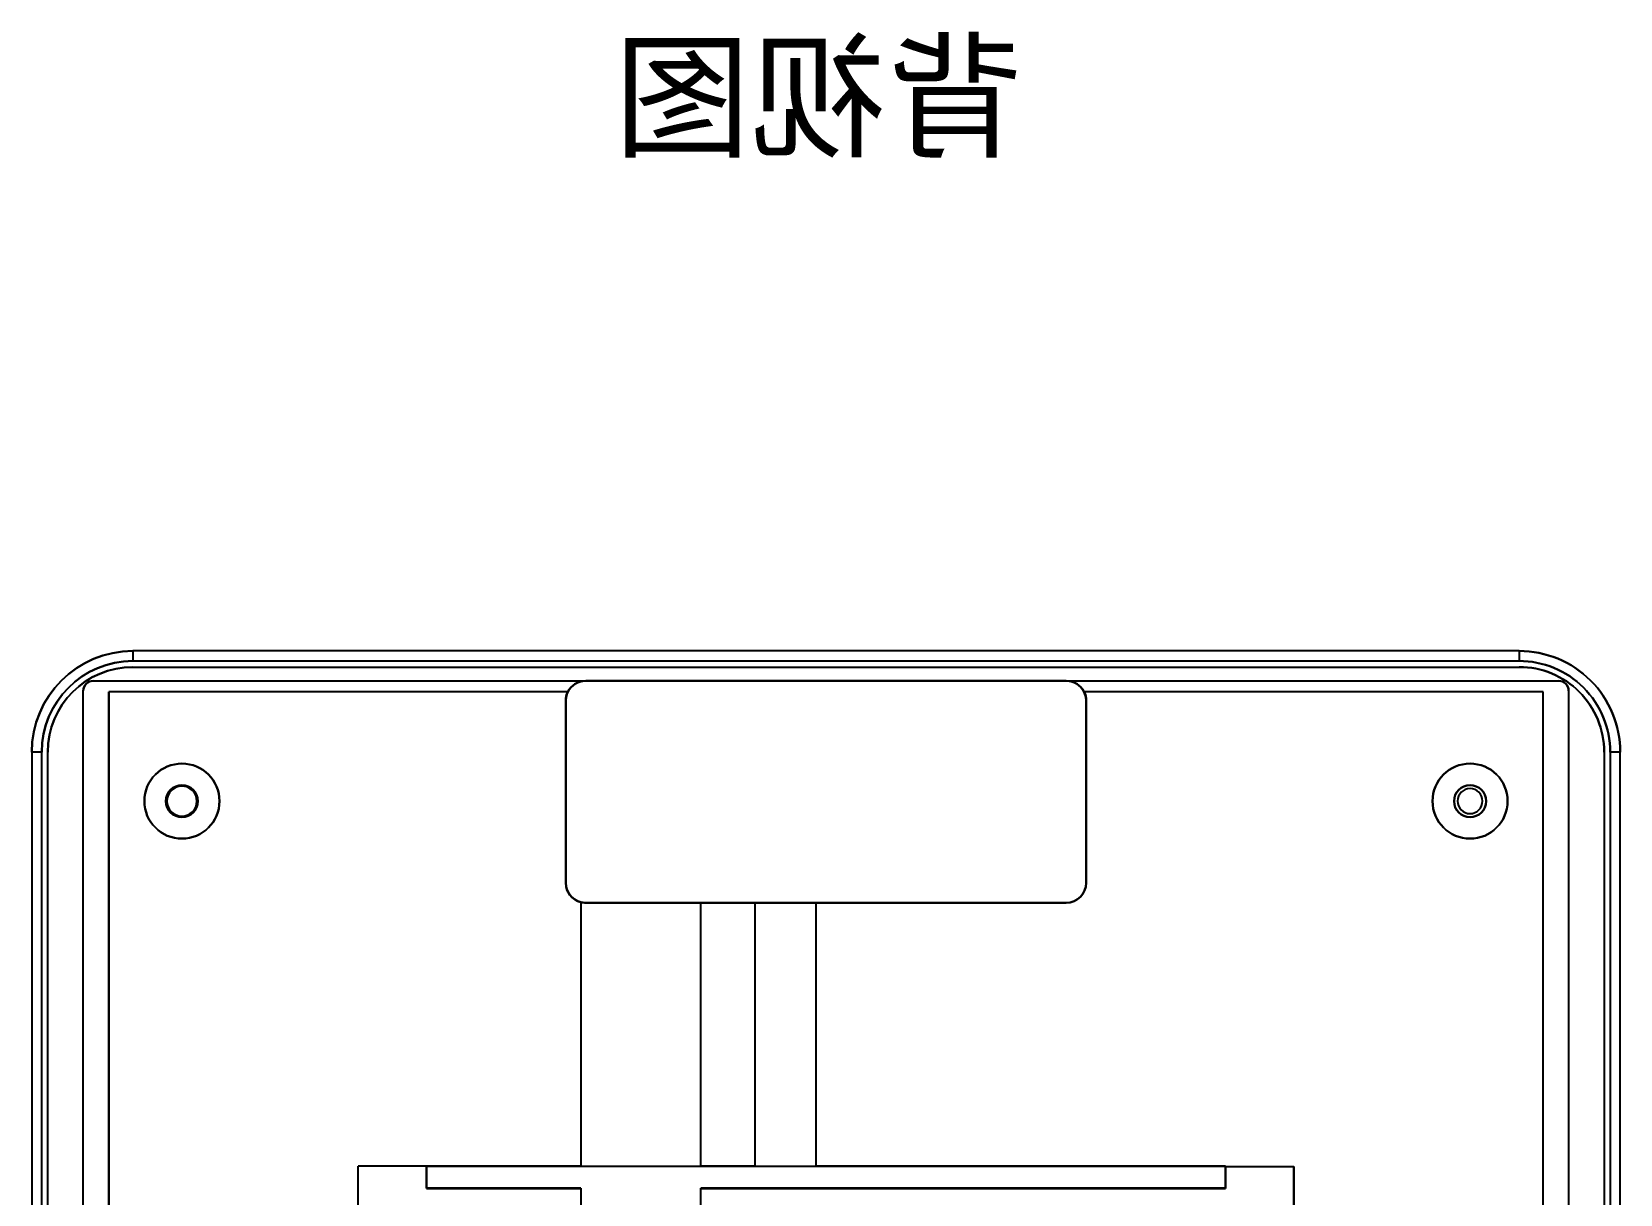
# Model space of a CAD drawing. Header units: millimetres. Extents: x 2932 to 3377, y 2153 to 2458.
# Drawn here: x 2931.5 to 3090.2, y 2341.9 to 2458 of the extents above; entities that cross this region are included whole.
import ezdxf

# ---------------------------------------------------------------- set-up
doc = ezdxf.new("R2010")
doc.units = ezdxf.units.MM
doc.layers.add('Layer 230', color=7, linetype='Continuous')
doc.styles.get("Standard").update_dxf_attribs({"font": 'romans.shx'})

msp = doc.modelspace()

# ---------------------------------------------------------------- linework, layer by layer
at = {"extrusion": (0, 0, -1)}
for p, q in [((2964.146700510411, 2206.320758087884, -0.3000000000000008), (2964.146700510411, 2344.691331080026, -0.3000000000000008)), ((2970.996456692692, 2344.691331080026, -2.799999999999999), (2964.146700510411, 2344.691331080026, -2.799999999999999)), ((2998.406042970411, 2344.666886541382, -2.1), (2986.406039970411, 2344.666886541382, -2.1)), ((3050.796944328131, 2344.666886541382, -2.1), (3057.646700510412, 2344.666886541382, -2.1)), ((3057.646700510411, 2333.336362353786, -0.300000000000001), (3057.646700510411, 2344.666886541382, -0.300000000000001)), ((3057.646700510411, 2344.666886541382, -0.300000000000001), (3057.646700510411, 2206.320758087884, -0.300000000000001))]:
    msp.add_line(p, q, dxfattribs=at)
for centre, radius in [((-2946.54670051041, 2381.156044583951, 1.3), 1.5), ((-3075.246700510409, 2381.156044583951, 1.3), 1.25)]:
    msp.add_circle(centre, radius, dxfattribs=at)
at = {"layer": 'Layer 230', "color": 7, "extrusion": (-1.224646799147353e-16, 1, 0)}
for p, q in [((3080.146313929807, 2396.156044583955, 3.200000000000001), (2941.646700510411, 2396.156044583955, 3.200000000000001)), ((3080.146313929807, 2396.156044583955, -2.8), (2941.646700510411, 2396.156044583955, -2.8)), ((2941.646700510411, 2396.156044583955, -2.8), (2941.646700510411, 2396.156044583955, 3.200000000000001)), ((3080.146313929807, 2396.156044583955, -2.8), (3080.146313929807, 2396.156044583955, 3.200000000000001)), ((3034.896700510411, 2371.003001663034, -0.300000000000001), (2986.896700510411, 2371.003001663034, -0.300000000000001)), ((2986.896700510411, 2371.003001663034, -2.1), (2998.406042970411, 2371.003001663034, -2.1)), ((2986.896700510411, 2371.003001663034, -2.1), (2986.896700510411, 2371.003001663034, -0.300000000000001)), ((2998.406042970411, 2371.003001663034, -2.8), (3003.806042970411, 2371.003001663034, -2.8)), ((2998.406042970411, 2371.003001663034, -2.8), (2998.406042970411, 2371.003001663034, -2.1)), ((3003.806042970411, 2371.003001663034, -2.6), (3009.906042970411, 2371.003001663034, -2.6)), ((3003.806042970411, 2371.003001663034, -2.6), (3003.806042970411, 2371.003001663034, -2.8)), ((3009.906042970411, 2371.003001663034, -2.8), (3034.896700510411, 2371.003001663034, -2.8)), ((3009.906042970411, 2371.003001663034, -2.8), (3009.906042970411, 2371.003001663034, -2.6)), ((3034.896700510411, 2371.003001663034, -0.300000000000001), (3034.896700510411, 2371.003001663034, -2.8))]:
    msp.add_line(p, q, dxfattribs=at)
at = {"layer": 'Layer 230', "color": 7, "extrusion": (-8.659560562354951e-17, 0.707106781186549, 0.707106781186546)}
for p, q in [((3080.146313929807, 2396.156044583955, 3.200000000000001), (2941.646700510411, 2396.156044583955, 3.200000000000001)), ((2941.646700510411, 2396.156044583955, 3.200000000000001), (2941.646700510411, 2395.156044583955, 4.2)), ((2941.646700510411, 2395.156044583955, 4.2), (3080.147011946479, 2395.156044728342, 4.199999986045063)), ((3080.146313929807, 2396.156044583955, 3.200000000000001), (3080.147011946479, 2395.156044728342, 4.199999986045063))]:
    msp.add_line(p, q, dxfattribs=at)
at = {"layer": 'Layer 230', "color": 7, "extrusion": (0, 0, -1)}
for p, q in [((3080.146313929807, 2396.156044583955, -2.8), (2941.646700510411, 2396.156044583955, -2.8)), ((3034.896700510411, 2393.176044583955, -2.8), (2986.896700510411, 2393.176044583955, -2.8)), ((2984.896700510411, 2391.176044583955, -2.8), (2984.896700510411, 2373.003001663034, -2.8)), ((3036.896700510411, 2373.003001663034, -2.8), (3036.896700510411, 2391.176044583955, -2.8)), ((2931.546700510411, 2386.056044583956, -2.8), (2931.546700510411, 2163.456044583955, -2.8)), ((3090.246700510411, 2163.456430791658, -2.8), (3090.246700510411, 2386.05565837621, -2.8)), ((2986.406039970411, 2371.064122544965, -2.8), (2986.406039970411, 2344.691331080026, -2.8)), ((2986.406039970411, 2371.064122544965, -2.1), (2986.406039970411, 2344.666886541382, -2.1)), ((2986.896700510411, 2371.003001663034, -2.1), (2998.406042970411, 2371.003001663034, -2.1)), ((2998.406042970411, 2344.691331080026, -2.8), (2998.406042970411, 2371.003001663034, -2.8)), ((2998.406042970411, 2371.003001663034, -2.8), (3003.806042970411, 2371.003001663034, -2.8)), ((2998.406042970411, 2344.666886541382, -2.1), (2998.406042970411, 2371.003001663034, -2.1)), ((3003.806042970411, 2344.691331080026, -2.8), (3003.806042970411, 2371.003001663034, -2.8)), ((3003.806042970411, 2344.684346926128, -2.6), (3003.806042970411, 2371.003001663034, -2.6)), ((3003.806042970411, 2371.003001663034, -2.6), (3009.906042970411, 2371.003001663034, -2.6)), ((3009.906042970411, 2344.691331080026, -2.8), (3009.906042970411, 2371.003001663034, -2.8)), ((3009.906042970411, 2371.003001663034, -2.8), (3034.896700510411, 2371.003001663034, -2.8)), ((3009.906042970411, 2344.684346926128, -2.6), (3009.906042970411, 2371.003001663034, -2.6)), ((2986.406039970411, 2344.691331080026, -2.8), (2970.996456692692, 2344.691331080026, -2.8)), ((2970.996456692692, 2344.691331080026, -2.8), (2970.996456692692, 2342.456288401675, -2.8)), ((2986.406039970411, 2344.666886541382, -2.1), (2970.996456692692, 2344.666886541382, -2.1)), ((2970.996456692692, 2342.480732940319, -2.1), (2970.996456692692, 2344.666886541382, -2.1)), ((3003.806042970411, 2344.691331080026, -2.8), (2998.406042970411, 2344.691331080026, -2.8)), ((3050.796944328131, 2344.666886541382, -2.1), (2998.406042970411, 2344.666886541382, -2.1)), ((3003.806042970411, 2344.684346926128, -2.6), (3009.906042970411, 2344.684346926128, -2.6)), ((3050.796944328131, 2344.691331080026, -2.8), (3009.906042970411, 2344.691331080026, -2.8)), ((3050.796944328131, 2344.691331080026, -2.8), (3050.796944328131, 2342.456288401675, -2.8)), ((3050.796944328131, 2342.480732940319, -2.1), (3050.796944328131, 2344.666886541382, -2.1)), ((2986.406039970411, 2342.480732940319, -2.1), (2970.996456692692, 2342.480732940319, -2.1)), ((2970.996456692692, 2342.456288401675, -2.8), (2986.406039970411, 2342.456288401675, -2.8)), ((2986.406039970411, 2342.480732940319, -2.1), (2986.406039970411, 2339.606070554139, -2.1)), ((2986.406039970411, 2342.456288401675, -2.8), (2986.406039970411, 2339.606070554139, -2.8)), ((3050.796944328131, 2342.480732940319, -2.1), (2998.406042970411, 2342.480732940319, -2.1)), ((2998.406042970411, 2339.606070554139, -2.1), (2998.406042970411, 2342.480732940319, -2.1)), ((2998.406042970411, 2339.606070554139, -2.8), (2998.406042970411, 2342.456288401675, -2.8)), ((2998.406042970411, 2342.456288401675, -2.8), (3050.796944328131, 2342.456288401675, -2.8))]:
    msp.add_line(p, q, dxfattribs=at)
at = {"layer": 'Layer 230', "color": 7}
for p, q in [((2941.646700510411, 2396.156044583955, 3.200000000000001), (2941.646700510411, 2395.156044583955, 4.2)), ((2941.646700510411, 2396.156044583955, -2.8), (2941.646700510411, 2396.156044583955, 3.200000000000001)), ((2941.646700510411, 2395.156044583955, 4.2), (3080.147011946479, 2395.156044728342, 4.199999986045063)), ((3080.146313929807, 2396.156044583955, 3.200000000000001), (3080.147011946479, 2395.156044728342, 4.199999986045063)), ((3080.146313929807, 2396.156044583955, -2.8), (3080.146313929807, 2396.156044583955, 3.200000000000001)), ((2941.646700510411, 2394.556044583956, 4.2), (3080.14689642298, 2394.556044583956, 4.2)), ((2941.646700510411, 2394.556044583956, 3.200000000000001), (3080.14689642298, 2394.556044583956, 3.200000000000001)), ((2941.646700510411, 2394.556044583956, 4.2), (2941.646700510411, 2394.556044583956, 3.200000000000001)), ((3080.14689642298, 2394.556044583956, 4.2), (3080.14689642298, 2394.556044583956, 3.200000000000001)), ((2936.696700510412, 2277.706044583955, 2.4), (2936.696700510412, 2392.176044583955, 2.4)), ((2936.696700510412, 2276.756044583955, 3.200000000000001), (2936.696700510412, 2392.176044583955, 3.200000000000001)), ((2936.696700510412, 2392.176044583955, 3.200000000000001), (2936.696700510412, 2392.176044583955, 2.4)), ((2937.696700510412, 2393.176044583955, 2.4), (2986.896700510411, 2393.176044583955, 2.4)), ((2937.696700510412, 2393.176044583955, 3.200000000000001), (3084.096700510412, 2393.176044583955, 3.200000000000001)), ((2937.696700510412, 2393.176044583955, 3.200000000000001), (2937.696700510412, 2393.176044583955, 2.4)), ((2939.246700510411, 2277.706044583955, 2.4), (2939.246700510411, 2392.076044583956, 2.4)), ((2985.110643400462, 2392.076044583956, 2.4), (2939.246700510411, 2392.076044583956, 2.4)), ((2985.110643400462, 2392.076044583956, -0.300000000000001), (2939.246700510411, 2392.076044583956, -0.300000000000001)), ((2939.246700510411, 2392.076044583956, -0.300000000000001), (2939.246700510411, 2277.706044583955, -0.300000000000001)), ((2985.110643400462, 2392.076044583956, -0.300000000000001), (2985.110643400462, 2392.076044583956, 2.4)), ((2986.896700510411, 2393.176044583955, 2.4), (2986.896700510411, 2393.176044583955, -2.8)), ((3034.896700510411, 2393.176044583955, 2.4), (3084.096700510412, 2393.176044583955, 2.4)), ((3034.896700510411, 2393.176044583955, -2.8), (3034.896700510411, 2393.176044583955, 2.4)), ((3082.546700510411, 2392.076044583956, 2.4), (3036.68275762036, 2392.076044583956, 2.4)), ((3082.546700510411, 2392.076044583956, -0.300000000000001), (3036.68275762036, 2392.076044583956, -0.300000000000001)), ((3036.68275762036, 2392.076044583956, 2.4), (3036.68275762036, 2392.076044583956, -0.300000000000001)), ((3082.546700510411, 2163.076044583956, 2.4), (3082.546700510411, 2392.076044583956, 2.4)), ((3082.546700510411, 2163.076044583956, -0.300000000000001), (3082.546700510411, 2392.076044583956, -0.300000000000001)), ((3084.096700510412, 2393.176044583955, 3.200000000000001), (3084.096700510412, 2393.176044583955, 2.4)), ((3085.096700510412, 2392.176044583955, 2.4), (3085.096700510411, 2162.076044583956, 2.4)), ((3085.096700510412, 2392.176044583955, 3.200000000000001), (3085.096700510411, 2162.076044583956, 3.200000000000001)), ((3085.096700510412, 2392.176044583955, 3.200000000000001), (3085.096700510412, 2392.176044583955, 2.4)), ((2984.896700510411, 2373.003001663034, -0.300000000000001), (2984.896700510411, 2391.176044583955, -0.300000000000001)), ((2984.896700510411, 2391.176044583955, -2.8), (2984.896700510411, 2391.176044583955, -0.300000000000001)), ((3036.896700510411, 2391.176044583955, -0.300000000000001), (3036.896700510411, 2373.003001663034, -0.300000000000001)), ((3036.896700510411, 2391.176044583955, -0.300000000000001), (3036.896700510411, 2391.176044583955, -2.8)), ((2932.546700510411, 2386.056044583956, 4.2), (2931.546700510411, 2386.056044583956, 3.200000000000001)), ((2931.546700510411, 2386.056044583956, -2.8), (2931.546700510411, 2386.056044583956, 3.200000000000001)), ((2932.546700510411, 2163.456044583955, 4.2), (2932.546700510411, 2386.056044583956, 4.2)), ((2933.146700510411, 2163.456044583955, 4.2), (2933.146700510411, 2386.056044583956, 4.2)), ((2933.146700510411, 2163.456044583955, 3.200000000000001), (2933.146700510411, 2386.056044583956, 3.200000000000001)), ((2933.146700510411, 2386.056044583956, 4.2), (2933.146700510411, 2386.056044583956, 3.200000000000001)), ((3088.646700510411, 2386.056240838589, 4.2), (3088.646700510411, 2163.455848329305, 4.2)), ((3088.646700510411, 2386.056240838589, 3.200000000000001), (3088.646700510411, 2163.455848329305, 3.200000000000001)), ((3088.646700510411, 2386.056240838589, 4.2), (3088.646700510411, 2386.056240838589, 3.200000000000001)), ((3089.246700400284, 2386.055658376428, 4.199999984512098), (3089.246700654783, 2163.455732811905, 4.199999986046572)), ((3090.246700510411, 2386.05565837621, 3.200000000000001), (3089.246700400284, 2386.055658376428, 4.199999984512098)), ((3090.246700510411, 2386.05565837621, -2.8), (3090.246700510411, 2386.05565837621, 3.200000000000001)), ((2984.896700510411, 2373.003001663034, -0.300000000000001), (2984.896700510411, 2373.003001663034, -2.8)), ((3036.896700510411, 2373.003001663034, -2.8), (3036.896700510411, 2373.003001663034, -0.300000000000001)), ((2986.406039970411, 2371.064122544965, -2.8), (2986.406039970411, 2371.064122544965, -2.1)), ((3034.896700510411, 2371.003001663034, -0.300000000000001), (2986.896700510411, 2371.003001663034, -0.300000000000001)), ((2986.896700510411, 2371.003001663034, -2.1), (2986.896700510411, 2371.003001663034, -0.300000000000001)), ((3034.896700510411, 2371.003001663034, -0.300000000000001), (3034.896700510411, 2371.003001663034, -2.8))]:
    msp.add_line(p, q, dxfattribs=at)
at = {"layer": 'Layer 230', "color": 7, "extrusion": (1.224646799147353e-16, -1, 0)}
for p, q in [((2941.646700510411, 2394.556044583956, 3.200000000000001), (3080.14689642298, 2394.556044583956, 3.200000000000001)), ((2941.646700510411, 2394.556044583956, 4.2), (3080.14689642298, 2394.556044583956, 4.2)), ((2941.646700510411, 2394.556044583956, 4.2), (2941.646700510411, 2394.556044583956, 3.200000000000001)), ((3080.14689642298, 2394.556044583956, 4.2), (3080.14689642298, 2394.556044583956, 3.200000000000001)), ((2937.696700510412, 2393.176044583955, 2.4), (2986.896700510411, 2393.176044583955, 2.4)), ((2937.696700510412, 2393.176044583955, 3.200000000000001), (3084.096700510412, 2393.176044583955, 3.200000000000001)), ((2937.696700510412, 2393.176044583955, 3.200000000000001), (2937.696700510412, 2393.176044583955, 2.4)), ((2985.110643400462, 2392.076044583956, 2.4), (2939.246700510411, 2392.076044583956, 2.4)), ((2939.246700510411, 2392.076044583956, -0.300000000000001), (2939.246700510411, 2392.076044583956, 2.4)), ((2985.110643400462, 2392.076044583956, -0.300000000000001), (2939.246700510411, 2392.076044583956, -0.300000000000001)), ((2985.110643400462, 2392.076044583956, -0.300000000000001), (2985.110643400462, 2392.076044583956, 2.4)), ((2986.896700510411, 2393.176044583955, 2.4), (2986.896700510411, 2393.176044583955, -2.8)), ((3034.896700510411, 2393.176044583955, -2.8), (2986.896700510411, 2393.176044583955, -2.8)), ((3034.896700510411, 2393.176044583955, -2.8), (3034.896700510411, 2393.176044583955, 2.4)), ((3034.896700510411, 2393.176044583955, 2.4), (3084.096700510412, 2393.176044583955, 2.4)), ((3082.546700510411, 2392.076044583956, 2.4), (3036.68275762036, 2392.076044583956, 2.4)), ((3036.68275762036, 2392.076044583956, 2.4), (3036.68275762036, 2392.076044583956, -0.300000000000001)), ((3082.546700510411, 2392.076044583956, -0.300000000000001), (3036.68275762036, 2392.076044583956, -0.300000000000001)), ((3082.546700510411, 2392.076044583956, 2.4), (3082.546700510411, 2392.076044583956, -0.300000000000001)), ((3084.096700510412, 2393.176044583955, 3.200000000000001), (3084.096700510412, 2393.176044583955, 2.4))]:
    msp.add_line(p, q, dxfattribs=at)
at = {"layer": 'Layer 230', "color": 7, "extrusion": (1, 1.224646799147353e-16, 0)}
for p, q in [((2936.696700510412, 2277.706044583955, 2.4), (2936.696700510412, 2392.176044583955, 2.4)), ((2936.696700510412, 2392.176044583955, 3.200000000000001), (2936.696700510412, 2392.176044583955, 2.4)), ((2936.696700510412, 2276.756044583955, 3.200000000000001), (2936.696700510412, 2392.176044583955, 3.200000000000001)), ((2984.896700510411, 2373.003001663034, -0.300000000000001), (2984.896700510411, 2391.176044583955, -0.300000000000001)), ((2984.896700510411, 2391.176044583955, -2.8), (2984.896700510411, 2373.003001663034, -2.8)), ((2984.896700510411, 2391.176044583955, -2.8), (2984.896700510411, 2391.176044583955, -0.300000000000001)), ((3090.246700510411, 2163.456430791658, 3.200000000000001), (3090.246700510411, 2386.05565837621, 3.200000000000001)), ((3090.246700510411, 2163.456430791658, -2.8), (3090.246700510411, 2386.05565837621, -2.8)), ((3090.246700510411, 2386.05565837621, -2.8), (3090.246700510411, 2386.05565837621, 3.200000000000001)), ((2984.896700510411, 2373.003001663034, -0.300000000000001), (2984.896700510411, 2373.003001663034, -2.8)), ((2986.406039970411, 2371.064122544965, -2.8), (2986.406039970411, 2344.691331080026, -2.8)), ((2986.406039970411, 2371.064122544965, -2.8), (2986.406039970411, 2371.064122544965, -2.1)), ((2986.406039970411, 2371.064122544965, -2.1), (2986.406039970411, 2344.666886541382, -2.1)), ((3003.806042970411, 2344.691331080026, -2.8), (3003.806042970411, 2371.003001663034, -2.8)), ((3003.806042970411, 2371.003001663034, -2.6), (3003.806042970411, 2371.003001663034, -2.8)), ((3003.806042970411, 2344.684346926128, -2.6), (3003.806042970411, 2371.003001663034, -2.6)), ((2970.996456692692, 2344.666886541382, -2.1), (2970.996456692692, 2344.691331080026, -2.8)), ((2970.996456692692, 2344.691331080026, -2.8), (2970.996456692692, 2342.456288401675, -2.8)), ((2970.996456692692, 2342.480732940319, -2.1), (2970.996456692692, 2344.666886541382, -2.1)), ((2986.406039970411, 2344.691331080026, -2.8), (2986.406039970411, 2344.666886541382, -2.1)), ((3003.806042970411, 2344.684346926128, -2.6), (3003.806042970411, 2344.691331080026, -2.8)), ((2970.996456692692, 2342.480732940319, -2.1), (2970.996456692692, 2342.456288401675, -2.8)), ((2986.406039970411, 2342.456288401675, -2.8), (2986.406039970411, 2342.480732940319, -2.1)), ((2986.406039970411, 2342.480732940319, -2.1), (2986.406039970411, 2339.606070554139, -2.1)), ((2986.406039970411, 2342.456288401675, -2.8), (2986.406039970411, 2339.606070554139, -2.8))]:
    msp.add_line(p, q, dxfattribs=at)
at = {"layer": 'Layer 230', "color": 7, "extrusion": (1, 8.366265196802823e-17, 0)}
for p, q in [((2939.246700510411, 2277.706044583955, 2.4), (2939.246700510411, 2392.076044583956, 2.4)), ((2939.246700510411, 2392.076044583956, -0.300000000000001), (2939.246700510411, 2277.706044583955, -0.300000000000001)), ((2939.246700510411, 2392.076044583956, -0.300000000000001), (2939.246700510411, 2392.076044583956, 2.4))]:
    msp.add_line(p, q, dxfattribs=at)
at = {"layer": 'Layer 230', "color": 7, "extrusion": (-1, 1.879515436589217e-16, 0)}
for p, q in [((3082.546700510411, 2163.076044583956, -0.300000000000001), (3082.546700510411, 2392.076044583956, -0.300000000000001)), ((3082.546700510411, 2163.076044583956, 2.4), (3082.546700510411, 2392.076044583956, 2.4)), ((3082.546700510411, 2392.076044583956, 2.4), (3082.546700510411, 2392.076044583956, -0.300000000000001))]:
    msp.add_line(p, q, dxfattribs=at)
at = {"layer": 'Layer 230', "color": 7, "extrusion": (-1, 1.864669443287867e-16, 0)}
for p, q in [((3085.096700510412, 2392.176044583955, 3.200000000000001), (3085.096700510411, 2162.076044583956, 3.200000000000001)), ((3085.096700510412, 2392.176044583955, 3.200000000000001), (3085.096700510412, 2392.176044583955, 2.4)), ((3085.096700510412, 2392.176044583955, 2.4), (3085.096700510411, 2162.076044583956, 2.4))]:
    msp.add_line(p, q, dxfattribs=at)
at = {"layer": 'Layer 230', "color": 7, "extrusion": (-1, -1.224646799147353e-16, 0)}
for p, q in [((3036.896700510411, 2373.003001663034, -2.8), (3036.896700510411, 2391.176044583955, -2.8)), ((3036.896700510411, 2391.176044583955, -0.300000000000001), (3036.896700510411, 2373.003001663034, -0.300000000000001)), ((3036.896700510411, 2391.176044583955, -0.300000000000001), (3036.896700510411, 2391.176044583955, -2.8)), ((2931.546700510411, 2386.056044583956, 3.200000000000001), (2931.546700510411, 2163.456044583955, 3.200000000000001)), ((2931.546700510411, 2386.056044583956, -2.8), (2931.546700510411, 2386.056044583956, 3.200000000000001)), ((2931.546700510411, 2386.056044583956, -2.8), (2931.546700510411, 2163.456044583955, -2.8)), ((3036.896700510411, 2373.003001663034, -2.8), (3036.896700510411, 2373.003001663034, -0.300000000000001)), ((2998.406042970411, 2344.666886541382, -2.1), (2998.406042970411, 2371.003001663034, -2.1)), ((2998.406042970411, 2371.003001663034, -2.8), (2998.406042970411, 2371.003001663034, -2.1)), ((2998.406042970411, 2344.691331080026, -2.8), (2998.406042970411, 2371.003001663034, -2.8)), ((3009.906042970411, 2344.684346926128, -2.6), (3009.906042970411, 2371.003001663034, -2.6)), ((3009.906042970411, 2371.003001663034, -2.8), (3009.906042970411, 2371.003001663034, -2.6)), ((3009.906042970411, 2344.691331080026, -2.8), (3009.906042970411, 2371.003001663034, -2.8)), ((2998.406042970411, 2344.666886541382, -2.1), (2998.406042970411, 2344.691331080026, -2.8)), ((3009.906042970411, 2344.684346926128, -2.6), (3009.906042970411, 2344.691331080026, -2.8)), ((3050.796944328131, 2344.691331080026, -2.8), (3050.796944328131, 2344.666886541382, -2.1)), ((3050.796944328131, 2344.691331080026, -2.8), (3050.796944328131, 2342.456288401675, -2.8)), ((3050.796944328131, 2342.480732940319, -2.1), (3050.796944328131, 2344.666886541382, -2.1)), ((2998.406042970411, 2339.606070554139, -2.1), (2998.406042970411, 2342.480732940319, -2.1)), ((2998.406042970411, 2342.480732940319, -2.1), (2998.406042970411, 2342.456288401675, -2.8)), ((2998.406042970411, 2339.606070554139, -2.8), (2998.406042970411, 2342.456288401675, -2.8)), ((3050.796944328131, 2342.456288401675, -2.8), (3050.796944328131, 2342.480732940319, -2.1))]:
    msp.add_line(p, q, dxfattribs=at)
at = {"layer": 'Layer 230', "color": 7, "extrusion": (-0.707106781186549, -8.659560562354951e-17, 0.707106781186546)}
for p, q in [((2932.546700510411, 2386.056044583956, 4.2), (2931.546700510411, 2386.056044583956, 3.200000000000001)), ((2931.546700510411, 2386.056044583956, 3.200000000000001), (2931.546700510411, 2163.456044583955, 3.200000000000001)), ((2932.546700510411, 2163.456044583955, 4.2), (2932.546700510411, 2386.056044583956, 4.2))]:
    msp.add_line(p, q, dxfattribs=at)
at = {"layer": 'Layer 230', "color": 7, "extrusion": (1, 1.623648784637077e-16, 0)}
for p, q in [((2933.146700510411, 2163.456044583955, 3.200000000000001), (2933.146700510411, 2386.056044583956, 3.200000000000001)), ((2933.146700510411, 2386.056044583956, 4.2), (2933.146700510411, 2386.056044583956, 3.200000000000001)), ((2933.146700510411, 2163.456044583955, 4.2), (2933.146700510411, 2386.056044583956, 4.2))]:
    msp.add_line(p, q, dxfattribs=at)
at = {"layer": 'Layer 230', "color": 7, "extrusion": (-1, -4.266442352811782e-17, 0)}
for p, q in [((3088.646700510411, 2386.056240838589, 3.200000000000001), (3088.646700510411, 2163.455848329305, 3.200000000000001)), ((3088.646700510411, 2386.056240838589, 4.2), (3088.646700510411, 2163.455848329305, 4.2)), ((3088.646700510411, 2386.056240838589, 4.2), (3088.646700510411, 2386.056240838589, 3.200000000000001))]:
    msp.add_line(p, q, dxfattribs=at)
at = {"layer": 'Layer 230', "color": 7, "extrusion": (0.707106781186549, 8.659560562354951e-17, 0.707106781186546)}
for p, q in [((3090.246700510411, 2386.05565837621, 3.200000000000001), (3089.246700400284, 2386.055658376428, 4.199999984512098)), ((3089.246700400284, 2386.055658376428, 4.199999984512098), (3089.246700654783, 2163.455732811905, 4.199999986046572)), ((3090.246700510411, 2163.456430791658, 3.200000000000001), (3090.246700510411, 2386.05565837621, 3.200000000000001))]:
    msp.add_line(p, q, dxfattribs=at)
at = {"layer": 'Layer 230', "color": 7, "extrusion": (1.223900777406162e-16, -0.9993908270190958, -0.03489949670250099)}
for p, q in [((2986.406039970411, 2344.691331080026, -2.8), (2970.996456692692, 2344.691331080026, -2.8)), ((2970.996456692692, 2344.666886541382, -2.1), (2970.996456692692, 2344.691331080026, -2.8)), ((2986.406039970411, 2344.666886541382, -2.1), (2970.996456692692, 2344.666886541382, -2.1)), ((2986.406039970411, 2344.691331080026, -2.8), (2986.406039970411, 2344.666886541382, -2.1)), ((2998.406042970411, 2344.666886541382, -2.1), (2998.406042970411, 2344.691331080026, -2.8)), ((3003.806042970411, 2344.691331080026, -2.8), (2998.406042970411, 2344.691331080026, -2.8)), ((3050.796944328131, 2344.666886541382, -2.1), (2998.406042970411, 2344.666886541382, -2.1)), ((3003.806042970411, 2344.684346926128, -2.6), (3003.806042970411, 2344.691331080026, -2.8)), ((3003.806042970411, 2344.684346926128, -2.6), (3009.906042970411, 2344.684346926128, -2.6)), ((3009.906042970411, 2344.684346926128, -2.6), (3009.906042970411, 2344.691331080026, -2.8)), ((3050.796944328131, 2344.691331080026, -2.8), (3009.906042970411, 2344.691331080026, -2.8)), ((3050.796944328131, 2344.691331080026, -2.8), (3050.796944328131, 2344.666886541382, -2.1))]:
    msp.add_line(p, q, dxfattribs=at)
at = {"layer": 'Layer 230', "color": 7, "extrusion": (-1.223900777406162e-16, 0.9993908270190958, -0.03489949670250099)}
for p, q in [((2986.406039970411, 2342.480732940319, -2.1), (2970.996456692692, 2342.480732940319, -2.1)), ((2970.996456692692, 2342.480732940319, -2.1), (2970.996456692692, 2342.456288401675, -2.8)), ((2970.996456692692, 2342.456288401675, -2.8), (2986.406039970411, 2342.456288401675, -2.8)), ((2986.406039970411, 2342.456288401675, -2.8), (2986.406039970411, 2342.480732940319, -2.1)), ((3050.796944328131, 2342.480732940319, -2.1), (2998.406042970411, 2342.480732940319, -2.1)), ((2998.406042970411, 2342.480732940319, -2.1), (2998.406042970411, 2342.456288401675, -2.8)), ((2998.406042970411, 2342.456288401675, -2.8), (3050.796944328131, 2342.456288401675, -2.8)), ((3050.796944328131, 2342.456288401675, -2.8), (3050.796944328131, 2342.480732940319, -2.1))]:
    msp.add_line(p, q, dxfattribs=at)
at = {"layer": 'Layer 230', "color": 7, "extrusion": (0, 0, -1)}
for centre, radius in [((-2946.54670051041, 2381.156044583951, 2.8), 3.75), ((-2946.54670051041, 2381.156044583951, 7.3), 3.75), ((-2946.54670051041, 2381.156044583951, 7.3), 3.75), ((-3075.246700510409, 2381.156044583951, 2.8), 3.75), ((-3075.246700510409, 2381.156044583951, 7.3), 3.75), ((-3075.246700510409, 2381.156044583951, 7.3), 3.75), ((-2946.54670051041, 2381.156044583951, 1.3), 1.60000000000001), ((-2946.54670051041, 2381.156044583951, 7.3), 1.60000000000001), ((-3075.246700510409, 2381.156044583951, 7.3), 1.6), ((-3075.246700510409, 2381.156044583951, 1.3), 1.6)]:
    msp.add_circle(centre, radius, dxfattribs=at)
at = {"layer": 'Layer 230', "color": 7}
for centre, radius in [((2946.54670051041, 2381.156044583951, -2.8), 3.75), ((3075.246700510409, 2381.156044583951, -2.8), 3.75), ((2946.54670051041, 2381.156044583951, -7.3), 1.60000000000001), ((2946.54670051041, 2381.156044583951, -1.3), 1.60000000000001), ((3075.246700510409, 2381.156044583951, -7.3), 1.6), ((3075.246700510409, 2381.156044583951, -1.3), 1.6)]:
    msp.add_circle(centre, radius, dxfattribs=at)
at = {"layer": 'Layer 230', "color": 7, "extrusion": (0, 0, -1)}
for centre, radius, start, end in [((-2941.646700510411, 2386.056044583956, 2.8), 10.1, 0, 90), ((-2941.646700510411, 2386.056044583956, -4.2), 9.1, 0, 90), ((-3080.15335925308, 2386.062703326884, 2.8), 10.0933437159483, 89.96000658126327, 180.0399913036347), ((-3080.15335925308, 2386.062703326884, -4.2), 9.0933437159483, 89.96000658015267, 180.0443891679332), ((-2941.646700510411, 2386.056044583956, -3.200000000000001), 8.5, 0, 90), ((-2941.646700510411, 2386.056044583956, -4.2), 8.5, 0, 90), ((-3080.15335925308, 2386.062703326884, -3.200000000000001), 8.4933437159483, 89.95640198529837, 180.0435957088976), ((-3080.15335925308, 2386.062703326884, -4.2), 8.4933437159483, 89.95640198529837, 180.0435957088976), ((-2937.696700510412, 2392.176044583955, -3.200000000000001), 0.999999999999996, 0, 90), ((-2937.696700510412, 2392.176044583955, -2.4), 0.999999999999996, 0, 90), ((-2986.896700510411, 2391.176044583955, 2.8), 2, 0, 90), ((-2986.896700510411, 2391.176044583955, 0.300000000000001), 2, 0, 26.74368395040237), ((-2986.896700510411, 2391.176044583955, -2.4), 2, 26.7436839504024, 90), ((-3034.896700510411, 2391.176044583955, 2.8), 2, 90, 180), ((-3034.896700510411, 2391.176044583955, -2.4), 2, 90, 153.2563160495976), ((-3034.896700510411, 2391.176044583955, 0.300000000000001), 2, 153.2563160495976, 180), ((-3084.096700510412, 2392.176044583955, -3.200000000000001), 0.999999999999996, 90, 180), ((-3084.096700510412, 2392.176044583955, -2.4), 0.999999999999996, 90, 180), ((-2986.896700510411, 2373.003001663034, 2.8), 2, 284.2013524924111, 0), ((-2986.896700510411, 2373.003001663034, 0.300000000000001), 2, 270, 0), ((-3034.896700510411, 2373.003001663034, 2.8), 2, 180, 270), ((-3034.896700510411, 2373.003001663034, 0.300000000000001), 2, 180, 270), ((-2986.896700510411, 2373.003001663034, 2.1), 2, 270, 284.2013524924111)]:
    msp.add_arc(centre, radius, start, end, dxfattribs=at)
at = {"layer": 'Layer 230', "color": 7}
for centre, radius, start, end in [((2941.646700510411, 2386.056044583956, 3.200000000000001), 10.1, 90, 180), ((2941.646700510411, 2386.056044583956, 3.200000000000001), 10.1, 90, 180), ((2941.646700510411, 2386.056044583956, -2.8), 10.1, 90, 180), ((2941.646700510411, 2386.056044583956, 4.2), 9.1, 90, 180), ((3080.15335925308, 2386.062703326884, 3.200000000000001), 10.0933437159483, 359.9600086963653, 90.03999341873671), ((3080.15335925308, 2386.062703326884, 3.200000000000001), 10.0933437159483, 359.9600086963653, 90.03999341873671), ((3080.15335925308, 2386.062703326884, -2.8), 10.0933437159483, 359.9600086963653, 90.03999341873671), ((3080.15335925308, 2386.062703326884, 4.2), 9.0933437159483, 359.9556108320668, 90.03999341984692), ((2941.646700510411, 2386.056044583956, 4.2), 8.5, 90, 180), ((2941.646700510411, 2386.056044583956, 3.200000000000001), 8.5, 90, 180), ((3080.15335925308, 2386.062703326884, 4.2), 8.4933437159483, 359.9564042911024, 90.04359801470166), ((3080.15335925308, 2386.062703326884, 3.200000000000001), 8.4933437159483, 359.9564042911024, 90.04359801470166), ((2937.696700510412, 2392.176044583955, 2.4), 0.999999999999996, 90, 180), ((2937.696700510412, 2392.176044583955, 3.200000000000001), 0.999999999999996, 90, 180), ((2986.896700510411, 2391.176044583955, -2.8), 2, 90, 180), ((2986.896700510411, 2391.176044583955, -0.300000000000001), 2, 153.2563160495976, 180), ((2986.896700510411, 2391.176044583955, 2.4), 2, 90, 153.2563160495976), ((3034.896700510411, 2391.176044583955, 2.4), 2, 26.74368395040237, 90), ((3034.896700510411, 2391.176044583955, -2.8), 2, 0, 90), ((3034.896700510411, 2391.176044583955, -0.300000000000001), 2, 0, 26.7436839504024), ((3084.096700510412, 2392.176044583955, 2.4), 0.999999999999996, 0, 90), ((3084.096700510412, 2392.176044583955, 3.200000000000001), 0.999999999999996, 0, 90), ((2986.896700510411, 2373.003001663034, -0.300000000000001), 2, 180, 270), ((2986.896700510411, 2373.003001663034, -2.8), 2, 180, 255.7986475075889), ((3034.896700510411, 2373.003001663034, -0.300000000000001), 2, 270, 0), ((3034.896700510411, 2373.003001663034, -2.8), 2, 270, 0), ((2986.896700510411, 2373.003001663034, -2.1), 2, 255.7986475075889, 270)]:
    msp.add_arc(centre, radius, start, end, dxfattribs=at)

# ---------------------------------------------------------------- texts
at = {"extrusion": (0, 0, -1), "insert": (3030.650793666928, 2456.5499220633), "char_height": 10, "attachment_point": 1, "text_direction": (-1, 0, 0)}
msp.add_mtext_dynamic_manual_height_columns('{\\fSimSun|b0|i0|c134|p2;背视图}', width=73.94591466465363, gutter_width=12.5, heights=[0], dxfattribs=at)

doc.saveas('drawing.dxf')
